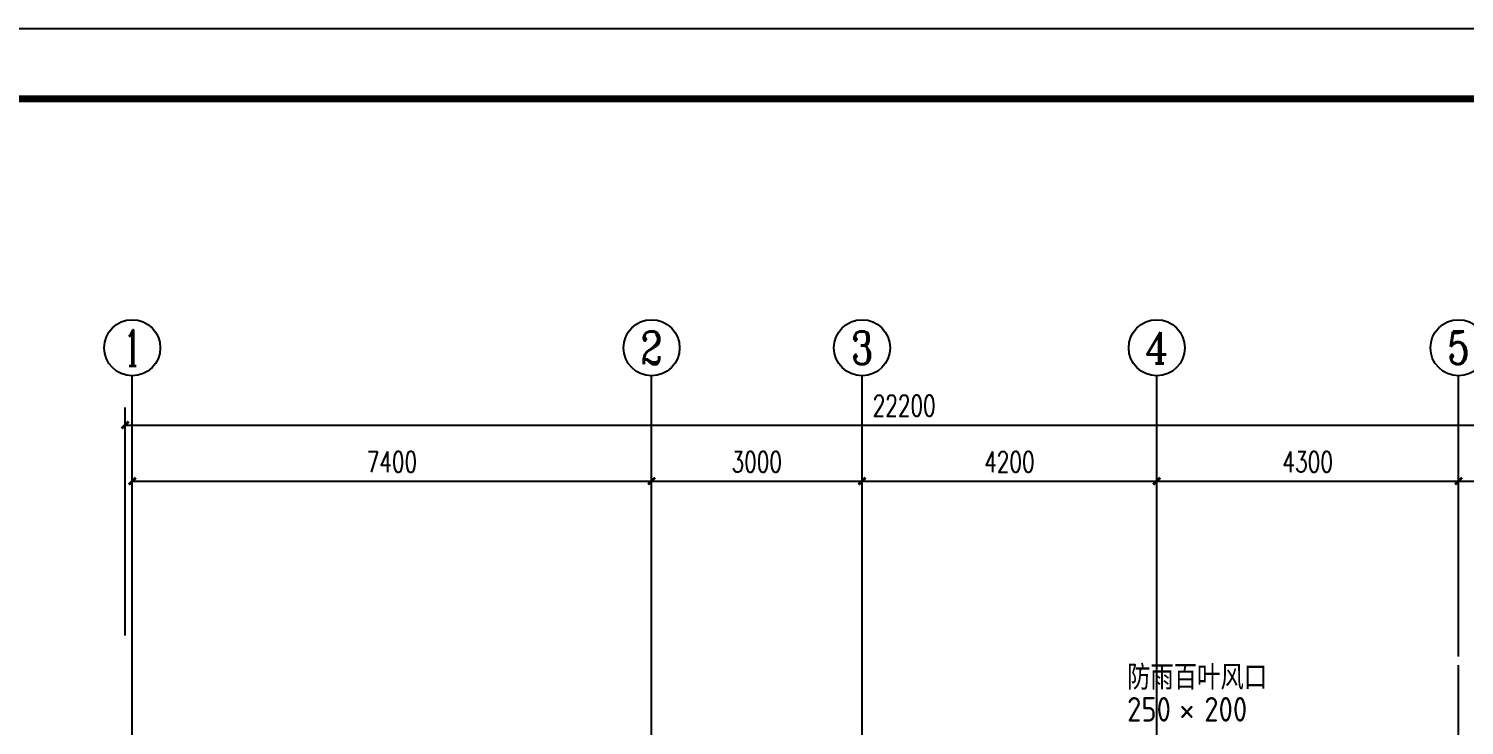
# Model space of a CAD drawing. Extents: x 5188914 to 7068445, y -542675 to 2032183.
# Drawn here: x 5210997 to 5231454, y -419081 to -409157 of the extents above; entities that cross this region are included whole.
import ezdxf
from ezdxf.enums import TextEntityAlignment as Align

# ---------------------------------------------------------------- set-up
doc = ezdxf.new("R2010")
doc.units = 0
doc.header["$LTSCALE"] = 1000
doc.header["$MEASUREMENT"] = 0
doc.linetypes.add('DOTE', pattern=[2.42, 2, -0.2, 0.02, -0.2])
doc.layers.get('0').update_dxf_attribs({"linetype": 'CONTINUOUS'})
doc.layers.get('Defpoints').update_dxf_attribs({"linetype": 'CONTINUOUS'})
for name, color, linetype in [('AXIS', 3, 'CONTINUOUS'), ('AXIS_TEXT', 7, 'CONTINUOUS'), ('DOTE', 252, 'CONTINUOUS'), ('DUCT-排风标注', 3, 'CONTINUOUS'), ('PUB_TITLE', 4, 'CONTINUOUS')]:
    doc.layers.add(name, color=color, linetype=linetype)
doc.styles.add('_TCH_AXIS', font='COMPLEX', dxfattribs={"bigfont": 'GBCBIG'})
doc.styles.add('_TCH_DIM_T3', font='SIMPLEX', dxfattribs={"width": 0.705882, "bigfont": 'GBCBIG'})
doc.styles.add('COMPLEX', font='COMPLEX')
doc.styles.get("Standard").update_dxf_attribs({"font": 'SCEIE', "bigfont": 'SCEIC'})
doc.dimstyles.new('_TCH_ARCH&&100', dxfattribs={"dimtxt": 297.5, "dimasz": 100, "dimexe": 250, "dimexo": 300, "dimgap": 126.25, "dimtad": 1, "dimdec": 0, "dimzin": 0, "dimdsep": 46, "dimtxsty": '_TCH_DIM_T3', "dimblk": 'ARCHTICK', "dimcen": 0.09, "dimclrt": 7, "dimazin": 2, "dimtfac": 1, "dimtdec": 0, "dimtix": 1, "dimtmove": 2, "dimatfit": 3, "dimfxl": 0, "dimtolj": 1, "dimtzin": 0, "dimarcsym": 0})

# ---------------------------------------------------------------- blocks, each defined once
blk = doc.blocks.new('_AXISO')
blk.add_circle((0, 0), 0.5)
at = {"layer": 'AXIS_TEXT', "style": 'COMPLEX', "width": 1.041667}
blk.add_attdef('A', text='', height=0.56, dxfattribs=at).set_placement((-0.25, -0.28), (0.25, -0.28), align=Align.FIT)
blk = doc.blocks.new('_ArchTick')
at = {"color": 0, "linetype": 'ByBlock', "const_width": 0.4}
blk.add_lwpolyline([(-0.5, -0.5), (0.5, 0.5)], dxfattribs=at)
blk = doc.blocks.new('*D241')
at = {"layer": 'AXIS', "color": 0, "lineweight": -2}
for p, q in [((5212472, -417803), (5212472, -415353)), ((5219872, -417803), (5219872, -415353)), ((5212472, -415603), (5219872, -415603))]:
    blk.add_line(p, q, dxfattribs=at)
at = {"layer": 'Defpoints', "color": 0}
for p in [(5219872, -415603), (5212472, -418103), (5219872, -418103)]:
    blk.add_point(p, dxfattribs=at)
at = {"layer": 'AXIS', "color": 0, "lineweight": -2, "xscale": 100, "yscale": 100, "zscale": 100, "rotation": 180}
blk.add_blockref('_ArchTick', (5212472, -415603), dxfattribs=at)
at = {"layer": 'AXIS', "color": 0, "lineweight": -2, "xscale": 100, "yscale": 100, "zscale": 100}
blk.add_blockref('_ArchTick', (5219872, -415603), dxfattribs=at)
at = {"layer": 'AXIS', "color": 7, "insert": (5216172, -415328), "char_height": 297.5, "attachment_point": 5, "style": '_TCH_DIM_T3'}
blk.add_mtext('\\A1;7400', dxfattribs=at)
blk = doc.blocks.new('*D242')
at = {"layer": 'AXIS', "color": 0, "lineweight": -2}
for p, q in [((5219872, -417803), (5219872, -415353)), ((5222872, -417803), (5222872, -415353)), ((5219872, -415603), (5222872, -415603))]:
    blk.add_line(p, q, dxfattribs=at)
at = {"layer": 'Defpoints', "color": 0}
for p in [(5222872, -415603), (5219872, -418103), (5222872, -418103)]:
    blk.add_point(p, dxfattribs=at)
at = {"layer": 'AXIS', "color": 0, "lineweight": -2, "xscale": 100, "yscale": 100, "zscale": 100, "rotation": 180}
blk.add_blockref('_ArchTick', (5219872, -415603), dxfattribs=at)
at = {"layer": 'AXIS', "color": 0, "lineweight": -2, "xscale": 100, "yscale": 100, "zscale": 100}
blk.add_blockref('_ArchTick', (5222872, -415603), dxfattribs=at)
at = {"layer": 'AXIS', "color": 7, "insert": (5221372, -415328), "char_height": 297.5, "attachment_point": 5, "style": '_TCH_DIM_T3'}
blk.add_mtext('\\A1;3000', dxfattribs=at)
blk = doc.blocks.new('*D243')
at = {"layer": 'AXIS', "color": 0, "lineweight": -2}
for p, q in [((5222872, -417803), (5222872, -415353)), ((5227072, -417803), (5227072, -415353)), ((5222872, -415603), (5227072, -415603))]:
    blk.add_line(p, q, dxfattribs=at)
at = {"layer": 'Defpoints', "color": 0}
for p in [(5227072, -415603), (5222872, -418103), (5227072, -418103)]:
    blk.add_point(p, dxfattribs=at)
at = {"layer": 'AXIS', "color": 0, "lineweight": -2, "xscale": 100, "yscale": 100, "zscale": 100, "rotation": 180}
blk.add_blockref('_ArchTick', (5222872, -415603), dxfattribs=at)
at = {"layer": 'AXIS', "color": 0, "lineweight": -2, "xscale": 100, "yscale": 100, "zscale": 100}
blk.add_blockref('_ArchTick', (5227072, -415603), dxfattribs=at)
at = {"layer": 'AXIS', "color": 7, "insert": (5224972, -415328), "char_height": 297.5, "attachment_point": 5, "style": '_TCH_DIM_T3'}
blk.add_mtext('\\A1;4200', dxfattribs=at)
blk = doc.blocks.new('*D244')
at = {"layer": 'AXIS', "color": 0, "lineweight": -2}
for p, q in [((5227072, -417803), (5227072, -415353)), ((5231372, -417803), (5231372, -415353)), ((5227072, -415603), (5231372, -415603))]:
    blk.add_line(p, q, dxfattribs=at)
at = {"layer": 'Defpoints', "color": 0}
for p in [(5231372, -415603), (5227072, -418103), (5231372, -418103)]:
    blk.add_point(p, dxfattribs=at)
at = {"layer": 'AXIS', "color": 0, "lineweight": -2, "xscale": 100, "yscale": 100, "zscale": 100, "rotation": 180}
blk.add_blockref('_ArchTick', (5227072, -415603), dxfattribs=at)
at = {"layer": 'AXIS', "color": 0, "lineweight": -2, "xscale": 100, "yscale": 100, "zscale": 100}
blk.add_blockref('_ArchTick', (5231372, -415603), dxfattribs=at)
at = {"layer": 'AXIS', "color": 7, "insert": (5229222, -415328), "char_height": 297.5, "attachment_point": 5, "style": '_TCH_DIM_T3'}
blk.add_mtext('\\A1;4300', dxfattribs=at)
blk = doc.blocks.new('*D245')
at = {"layer": 'AXIS', "color": 0, "lineweight": -2}
for p, q in [((5231372, -417803), (5231372, -415353)), ((5234472, -417803), (5234472, -415353)), ((5231372, -415603), (5234472, -415603))]:
    blk.add_line(p, q, dxfattribs=at)
at = {"layer": 'Defpoints', "color": 0}
for p in [(5234472, -415603), (5231372, -418103), (5234472, -418103)]:
    blk.add_point(p, dxfattribs=at)
at = {"layer": 'AXIS', "color": 0, "lineweight": -2, "xscale": 100, "yscale": 100, "zscale": 100, "rotation": 180}
blk.add_blockref('_ArchTick', (5231372, -415603), dxfattribs=at)
at = {"layer": 'AXIS', "color": 0, "lineweight": -2, "xscale": 100, "yscale": 100, "zscale": 100}
blk.add_blockref('_ArchTick', (5234472, -415603), dxfattribs=at)
at = {"layer": 'AXIS', "color": 7, "insert": (5232922, -415328), "char_height": 297.5, "attachment_point": 5, "style": '_TCH_DIM_T3'}
blk.add_mtext('\\A1;3100', dxfattribs=at)
blk = doc.blocks.new('*D246')
at = {"layer": 'AXIS', "color": 0, "lineweight": -2}
for p, q in [((5212372, -417803), (5212372, -414553)), ((5234572, -417803), (5234572, -414553)), ((5212372, -414803), (5234572, -414803))]:
    blk.add_line(p, q, dxfattribs=at)
at = {"layer": 'Defpoints', "color": 0}
for p in [(5234572, -414803), (5212372, -418103), (5234572, -418103)]:
    blk.add_point(p, dxfattribs=at)
at = {"layer": 'AXIS', "color": 0, "lineweight": -2, "xscale": 100, "yscale": 100, "zscale": 100, "rotation": 180}
blk.add_blockref('_ArchTick', (5212372, -414803), dxfattribs=at)
at = {"layer": 'AXIS', "color": 0, "lineweight": -2, "xscale": 100, "yscale": 100, "zscale": 100}
blk.add_blockref('_ArchTick', (5234572, -414803), dxfattribs=at)
at = {"layer": 'AXIS', "color": 7, "insert": (5223472, -414528), "char_height": 297.5, "attachment_point": 5, "style": '_TCH_DIM_T3'}
blk.add_mtext('\\A1;22200', dxfattribs=at)

msp = doc.modelspace()

# ---------------------------------------------------------------- linework, layer by layer
at = {"layer": 'AXIS', "color": 0}
for p, q in [((5212472.1, -418102.5), (5212472.1, -414102.5)), ((5219872.1, -418102.5), (5219872.1, -414102.5)), ((5222872.1, -418102.5), (5222872.1, -414102.5)), ((5227072.1, -418102.5), (5227072.1, -414102.5)), ((5231372.1, -418102.5), (5231372.1, -414102.5))]:
    msp.add_line(p, q, dxfattribs=at)
at = {"layer": 'DOTE', "linetype": 'DOTE'}
for p, q in [((5212472.1, -438602.5), (5212472.1, -418102.5)), ((5219872.1, -438602.5), (5219872.1, -418102.5)), ((5222872.1, -426902.5), (5222872.1, -418102.5)), ((5227072.1, -438602.5), (5227072.1, -418102.5)), ((5231372.1, -427486.2), (5231372.1, -418102.5))]:
    msp.add_line(p, q, dxfattribs=at)
at = {"layer": 'PUB_TITLE', "color": 4}
msp.add_lwpolyline([(5193907.2, -451156.7), (5253307.2, -451156.7), (5253307.2, -409156.7), (5193907.2, -409156.7)], close=True, dxfattribs=at)
at = {"layer": 'PUB_TITLE', "color": 4, "const_width": 100}
msp.add_lwpolyline([(5196407.2, -450156.7), (5252307.2, -450156.7), (5252307.2, -410156.7), (5196407.2, -410156.7)], close=True, dxfattribs=at)

# ---------------------------------------------------------------- block references
at = {"layer": 'AXIS', "color": 0}
ref = msp.add_blockref('_AXISO', (5212472.1, -413702.5), dxfattribs=dict(at, xscale=800, yscale=800, zscale=800))
ref.add_attrib('A', '1', dxfattribs={"layer": 'AXIS_TEXT', "color": 0, "height": 514.7, "style": '_TCH_AXIS'}).set_placement((5212361.8, -413959.9), (5212582.4, -413959.9), align=Align.FIT)
ref = msp.add_blockref('_AXISO', (5219872.1, -413702.5), dxfattribs=dict(at, xscale=800, yscale=800, zscale=800))
ref.add_attrib('A', '2', dxfattribs={"layer": 'AXIS_TEXT', "color": 0, "height": 465.9, "style": '_TCH_AXIS'}).set_placement((5219716.8, -413935.5), (5220027.4, -413935.5), align=Align.FIT)
ref = msp.add_blockref('_AXISO', (5222872.1, -413702.5), dxfattribs=dict(at, xscale=800, yscale=800, zscale=800))
ref.add_attrib('A', '3', dxfattribs={"layer": 'AXIS_TEXT', "color": 0, "height": 465.9, "style": '_TCH_AXIS'}).set_placement((5222716.8, -413935.5), (5223027.4, -413935.5), align=Align.FIT)
ref = msp.add_blockref('_AXISO', (5227072.1, -413702.5), dxfattribs=dict(at, xscale=800, yscale=800, zscale=800))
ref.add_attrib('A', '4', dxfattribs={"layer": 'AXIS_TEXT', "color": 0, "height": 445.4, "style": '_TCH_AXIS'}).set_placement((5226902.4, -413925.2), (5227241.8, -413925.2), align=Align.FIT)
ref = msp.add_blockref('_AXISO', (5231372.1, -413702.5), dxfattribs=dict(at, xscale=800, yscale=800, zscale=800))
ref.add_attrib('A', '5', dxfattribs={"layer": 'AXIS_TEXT', "color": 0, "height": 465.9, "style": '_TCH_AXIS'}).set_placement((5231216.8, -413935.5), (5231527.4, -413935.5), align=Align.FIT)

# ---------------------------------------------------------------- texts
at = {"layer": 'DUCT-排风标注', "color": 7}
for s, p in [('防雨百叶风口', (5226648.9, -418573.9)), ('250', (5226648.9, -419028.9)), ('200', (5227748.9, -419028.9)), ('×', (5227398.9, -419028.9))]:
    msp.add_text(s, height=350, dxfattribs=at).set_placement(p)

# ---------------------------------------------------------------- dimensions: what is measured, and where the dimension line sits
at = {"layer": 'AXIS', "color": 0}
for p1, p2, distance, picture, middle in [((5212372.1, -418102.5), (5234572.1, -418102.5), 3300, '*D246', (5223472.1, -414527.5)), ((5212472.1, -418102.5), (5219872.1, -418102.5), 2500, '*D241', (5216172.1, -415327.5)), ((5219872.1, -418102.5), (5222872.1, -418102.5), 2500, '*D242', (5221372.1, -415327.5)), ((5222872.1, -418102.5), (5227072.1, -418102.5), 2500, '*D243', (5224972.1, -415327.5)), ((5227072.1, -418102.5), (5231372.1, -418102.5), 2500, '*D244', (5229222.1, -415327.5)), ((5231372.1, -418102.5), (5234472.1, -418102.5), 2500, '*D245', (5232922.1, -415327.5))]:
    dim = msp.add_aligned_dim(p1=p1, p2=p2, distance=distance, dimstyle='_TCH_ARCH&&100', dxfattribs=at)
    dim.commit()
    dim.dimension.update_dxf_attribs({"geometry": picture, "text_midpoint": middle})

doc.saveas('drawing.dxf')
